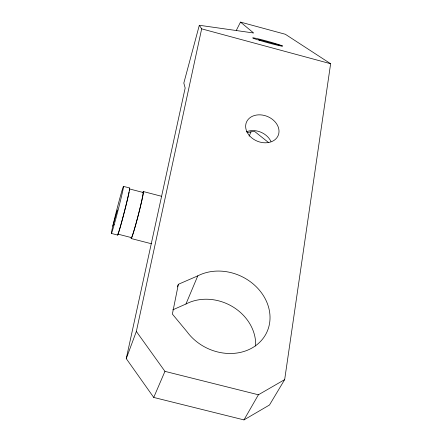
<?xml version="1.0" encoding="UTF-8"?>
<svg xmlns="http://www.w3.org/2000/svg" width="442" height="442" viewBox="0 0 442 442"><rect width="100%" height="100%" fill="white"/><g stroke="black" fill="none" stroke-linecap="round" stroke-linejoin="round"><path stroke-width="0.66" d="M240.503 22.1L253.636 33.001L199.32 25.271L183.822 83.068L185.165 88.019L126.252 358.611L153.733 397.441L243.978 419.9L269.482 405.005L284.67 379.612L330.627 63.731L285.339 34.272L240.503 22.1L236.293 30.437M178.364 284.294L172.374 314.074L187.01 331.721A47.018 39.797 25.4 0 0 250.818 348.655A47.018 39.797 25.4 0 0 261.565 292.924A47.018 39.797 25.4 0 0 197.784 275.863L178.364 284.294L177.341 286.847M126.252 358.611L136.351 331.45L201.662 28.846L199.32 25.271M112.804 226.055L117.445 209.928M249.178 136.208L251.017 131.749M172.756 309.853L185.949 304.019L197.784 275.863M153.733 397.441L164.949 371.363L136.351 331.45M243.978 419.9L258.404 394.778L284.67 379.612M247.056 132.617L254.393 131.268L268.714 142.672M164.949 371.363L258.404 394.778M131.412 237.603L117.81 234.1A23.332 0.751 -75.6 0 0 122.777 217.812A23.332 0.751 -75.6 0 0 129.058 192.01M111.384 233.437L117.572 235.028M131.169 238.531L151.501 243.769M123.517 186.386L129.705 187.999M143.313 191.541L161.689 196.325M129.467 188.927L143.075 192.469A23.316 0.983 -75.5 0 1 137.76 217.011A23.316 0.983 -75.5 0 1 131.357 237.299M258.294 39.46L282.339 45.968M201.662 28.846L330.627 63.731M246.52 131.766A16.929 13.254 22.6 0 1 270.946 141.49M185.949 304.019A45.421 38.973 25.7 0 1 232.674 306.726A45.421 38.973 25.7 0 1 255.642 346.02M129.296 188.784A24.288 0.779 -75.6 0 1 124.738 210.436A24.288 0.779 -75.6 0 1 117.55 234.719M129.318 189.115A23.332 0.751 -75.6 0 1 129.313 190.684M142.843 192.314A24.271 1.022 -75.5 0 1 138.18 215.552A24.271 1.022 -75.5 0 1 131.163 237.498M249.067 135.186A17.199 13.354 22.6 0 0 277.731 136.423A17.199 13.354 22.6 0 0 260.183 114.848A17.199 13.354 22.6 0 0 249.067 135.186M259.714 40.415A15.409 0.674 15.4 0 0 282.405 46.079A15.409 0.674 15.4 0 0 260.542 39.432A15.409 0.674 15.4 0 0 259.714 40.415M114.318 224.26A24.299 0.669 -75.6 0 0 123.55 186.59A24.299 0.669 -75.6 0 0 114.511 218.9A24.299 0.669 -75.6 0 0 114.318 224.26"/></g></svg>
